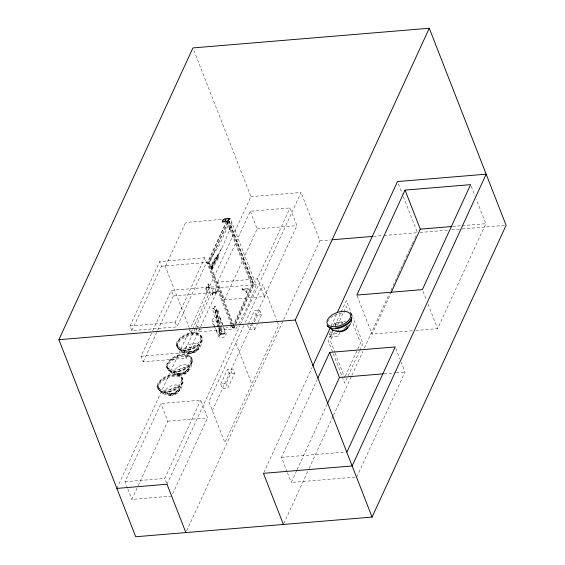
<?xml version="1.0" encoding="UTF-8"?>
<svg xmlns="http://www.w3.org/2000/svg" width="565" height="565" viewBox="0 0 565 565"><rect width="100%" height="100%" fill="white"/><g stroke="black" fill="none" stroke-linecap="round" stroke-linejoin="round"><path stroke-width="0.42" stroke-dasharray="2.83 2.12" d="M216.932 310.192L220.004 333.71L219.672 334L219.262 333.837L218.274 327.778M217.942 327.142L212.44 308.638L213.083 308.13L213.888 308.236L218.881 326.888M213.888 308.236L212.44 308.638M222.137 221.318L222.229 222.144C224.842 222.094 229.27 222.483 229.665 218.867L229.235 218.309C226.784 218.288 222.836 218.154 222.137 221.318L227.688 220.696L229.235 218.309M348.167 325.871L348.167 326.316L348.019 325.44M219.107 327.735L220.922 334.522L220.583 334.77L218.196 327.983M219.319 327.206L214.248 306.964L214.771 306.569L215.717 306.654L219.672 324.48M215.696 306.731L214.248 306.964M221.48 331.62L222.215 331.471L221.508 331.683L220.491 327.389M221.014 333.957L221.748 333.816L221.021 333.993L219.531 328.053M211.981 268.361L212.03 268.869L212.602 268.834L219.065 257.075L218.026 257.845A93.034 49.847 -21.3 0 0 212.235 267.796L211.734 268.905L212.179 268.869L211.119 266.623A1.427 0.763 -21.3 0 1 211.133 266.186L211.381 265.621A93.034 49.847 -21.3 0 1 217.179 255.67C219.051 252.583 219.319 261.623 217.504 255.232M219.262 333.774L220.004 333.71M130.049 325.991L159.648 261.553L204.77 257.795L206.585 262.443L176.986 326.881L131.864 330.638L130.049 325.991L175.171 322.234L204.77 257.795M131.864 330.638L161.463 266.2L159.648 261.553M165.594 266.115L185.694 222.356L185.821 222.751M152.712 330.829L171.308 290.346L214.283 286.773L216.459 292.352L186.196 358.231L143.22 361.812L141.045 356.233L152.345 331.627M143.22 361.812L173.483 295.926L171.308 290.346M222.229 222.144C222.942 218.796 227.038 218.775 229.665 218.867M224.517 221.953L225.809 219.142A0.932 0.699 -65.4 0 1 226.791 219.34L252.35 284.915L232.081 329.056L191.118 332.46L189.515 328.364M224.99 221.911L226.261 219.149M230.965 324.19L207.193 263.219L226.621 220.922L228.917 220.731L253.953 284.958L251.658 285.148L233.698 324.254M231.82 324.028L207.885 262.619L228.154 218.486L230.273 218.443L256.136 284.809A0.911 0.487 -21.3 0 1 256.115 284.944L254.992 288.221A414.202 221.939 -21.3 0 1 238.077 325.03M233.896 325.624L209.488 263.029L228.917 220.731M205.653 289.153L207.984 284.089L208.697 284.026L209.968 287.288L207.638 292.359L206.924 292.416L205.653 289.153L206.366 289.096L208.697 284.026M116.877 488.414L250.902 196.641L193.562 49.565M191.118 332.46L192.199 330.101M192.566 329.31L211.388 288.327L252.35 284.915M186.196 358.231L184.021 352.659L195.321 328.046M195.688 327.255L214.283 286.773M127.528 488.153L125.02 481.726L160.94 403.537L200.688 400.225L207.574 417.888L172.389 494.488M211.967 293.941L213.139 291.385L217.843 290.996L218.267 292.084L212.391 295.029L211.967 293.941L217.843 290.996M217.673 282.196L250.267 211.246L290.014 207.934L296.9 225.597L264.314 296.547L224.559 299.86L217.673 282.196L257.428 278.891L290.014 207.934M201.423 329.628L196.196 330.059L197.171 327.933M212.391 295.029L213.563 292.472L213.139 291.385M171.661 496.084L131.906 499.389L137.768 486.62M138.135 485.822L167.826 421.2L160.94 403.537M224.559 299.86L257.153 228.903L250.267 211.246M246.841 292.529L246.418 291.441L247.873 288.277L242.039 288.757L242.463 289.845L246.841 292.529L248.296 289.365L247.873 288.277M231.615 325.179L230.746 327.071L226.099 327.46M234.524 327.255L232.229 327.446L233.331 325.052M234.984 324.91L233.882 327.305L232.928 324.868M235.351 324.112L253.311 285.007L228.274 220.788L208.845 263.085L232.618 324.056M166.647 483.237L164.775 478.421L200.688 400.225M237.3 326.393L236.128 328.442A0.713 0.381 -21.3 0 1 236.008 328.59L233.726 328.915L254.003 284.781L228.154 218.486M167.007 484.24L239.913 325.532M240.28 324.727L301.032 192.467L250.902 196.641M243.84 325.602L208.895 401.68L224.835 442.579L278.714 325.292L277.111 321.181M245.295 322.431L262.767 284.393L276.794 320.362M220.717 384.122L227.455 369.461L232.829 369.009L234.553 373.444L227.822 388.106L222.448 388.55L220.717 384.122L226.092 383.67L232.829 369.009M248.367 323.936L254.391 310.814L259.766 310.369L261.489 314.797L257.591 323.286M212.348 410.543L266.221 293.256M254.448 321.944L259.766 310.369M254.759 329.459L253.028 325.03L247.661 325.475L249.384 329.904L254.759 329.459L257.237 324.056M186.591 530.973L319.875 240.803L301.032 192.467M263.82 472.538L312.05 367.533M331.196 325.85L336.352 314.627M339.756 332.615L337.983 336.479L330.461 337.107L329.374 334.318L331.147 330.454M333.279 325.821L334.699 322.728L342.221 322.106L343.308 324.896M332.453 330.871L328.067 340.434L344.735 383.19L359.368 351.331M335.017 325.299L340.872 312.558M341.239 311.76L346.359 300.608L350.526 311.301M330.461 337.107L332.947 331.697M334.346 332.291L330.377 340.935L334.812 352.32M337.595 325.214L346.26 306.35L347.849 310.411M337.609 332.142L338.668 329.826M341.507 323.653L342.221 322.106M287.147 471.937L281.462 457.368L317.17 379.631M355.039 477.15L291.25 482.461L296.773 470.44M297.141 469.642L326.958 404.731M345.363 375.958L360.527 342.941L352.285 321.796M359.736 350.533L363.027 343.365L353.09 317.876M283.75 523.656L308.787 469.155M309.154 468.35L333.089 416.25M333.456 415.445L351.494 376.17M351.868 375.365L362.914 351.317M364.383 348.111L389.419 293.609M390.895 290.403L392.732 286.391M393.106 285.593L398.254 274.371M398.629 273.566L403.41 263.149M403.784 262.344L405.988 257.534M406.355 256.736L408.933 251.121M409.307 250.323L411.878 244.709M412.252 243.911L414.456 239.101M414.83 238.296L416.666 234.291M412.252 330.779L372.06 334.12L390.832 293.249M356.783 477.008L405.006 372.024L401.221 362.313M415.748 330.483L437.593 328.668L485.815 223.684L476.302 199.29M212.821 268.439L212.461 267.252L212.885 268.34L211.967 268.799L211.119 266.623M212.673 267.796L211.734 268.234L212.016 267.252A93.034 49.847 -21.3 0 1 217.815 257.301L218.139 256.863M187.312 369.785L187.615 369.249L185.779 371.636L182.001 373.486L176.937 373.691L173.052 372.49M220.202 334.664L220.922 334.522M186.881 370.393L184.797 371.982M224.425 333.371L224.919 331.415L223.38 327.184M347.129 325.913L345.773 327.552M217.928 256.319L217.603 256.757A93.034 49.847 -21.3 0 0 211.811 266.708L211.522 267.69L212.391 267.351M212.737 268.545L212.369 267.386M212.652 268.636L212.285 267.485M348.111 325.56L346.472 327.17M224.46 333.343C223.006 334.953 219.418 336.373 217.97 334.077L215.293 327.601M196.034 349.53L197.503 347.722L195.674 350.102L191.888 351.96L186.831 352.165L182.94 350.964M186.768 371.975C188.237 370.626 188.809 369.623 188.42 369.1M194.685 350.455C199.134 348.266 201.846 343.004 200.893 338.124A12.465 6.681 -21.3 0 0 183.505 336.274A12.465 6.681 -21.3 0 0 182.714 348.626A12.465 6.681 -21.3 0 0 200.893 338.117M175.531 392.159L178.349 389.426L176.471 391.849L172.728 393.664L167.671 393.869L163.786 392.668M346.197 327.368L342.877 329.226M230.026 324.19L231.481 323.463M193.138 351.204L194.925 350.392M183.66 373.776C189.07 371.834 192.912 366.042 192.093 360.293A13.263 7.112 -21.3 0 0 173.582 358.323A13.263 7.112 -21.3 0 0 172.742 371.473A13.263 7.112 -21.3 0 0 192.093 360.293M185.56 372.907L181.711 374.447M169.98 393.897C176.93 393.614 183.173 386.863 181.732 379.828A12.465 6.681 -21.3 0 0 164.344 377.978A12.465 6.681 -21.3 0 0 163.56 390.33A12.465 6.681 -21.3 0 0 181.732 379.821M174.394 393.953C177.7 392.675 179.882 389.921 179.154 389.278M221.642 248.289A413.7 221.671 -21.3 0 1 213.93 263.085L211.974 266.496A0.713 0.381 -21.3 0 1 211.854 266.645L210.526 266.892L211.254 265.628A93.359 50.024 -21.3 0 1 217.066 255.648L217.673 254.815A66.395 35.574 -21.3 0 0 221.635 248.289A414.307 221.996 -21.3 0 0 230.838 226.275L231.982 222.829L229.849 222.836M193.173 351.246L189.141 352.193M183.279 372.773L179.253 373.719M173.985 392.908C172.855 394.476 165.842 392.972 170.072 393.876M165.905 265.656L165.87 265.72A0.925 0.692 -65.4 0 0 165.545 266.892L189.197 327.545M211.345 266.673L211.741 266.525A1.773 0.953 -21.3 0 0 212.059 266.129L218.062 255.076M191.493 351.734L188.682 352.002M181.902 374.341L176.916 374.786L172.678 373.472M172.636 394.518L169.38 394.787L167.544 393.925M225.103 218.895L223.217 219.849L222.094 221.798C224.708 221.748 229.136 222.137 229.531 218.521L225.103 218.895L225.237 219.241M180.157 374.63C177.968 374.616 176.986 374.376 176.81 373.755M226.191 218.98L185.793 222.476M257.153 228.903L296.9 225.597M452.607 226.452L461.351 225.725M462.219 225.647L485.815 223.684M319.875 240.803L330.419 239.927M373.472 236.34L383.141 235.541M384.016 235.464L417.401 232.688L402.534 194.551M420.042 232.469L448.144 230.124M451.654 229.835L461.315 229.03M462.191 228.959L504.347 225.449M161.463 266.2L206.585 262.443M207.885 262.619L208.965 262.471L209.551 261.284A93.359 50.024 -21.3 0 1 215.371 251.298L215.971 250.465A66.395 35.574 -21.3 0 0 219.94 243.939A414.307 221.996 -21.3 0 0 229.143 221.925L230.266 218.648A0.911 0.487 -21.3 0 0 230.287 218.514L230.273 218.443M207.193 263.219L209.488 263.029M209.58 266.97L210.526 266.892M209.968 287.288L209.255 287.345L207.984 284.089M254.003 284.781L256.122 284.732M242.463 289.845L248.296 289.365M213.563 292.472L218.267 292.084M173.483 295.926L216.459 292.352M261.489 314.797L256.122 315.242L254.391 310.814M329.374 334.318L336.895 333.689L337.983 336.479M141.045 356.233L184.021 352.659M234.553 373.444L229.185 373.889L227.455 369.461M384.038 373.776L395.394 372.829M396.27 372.752L405.006 372.024M167.826 421.2L207.574 417.888M281.462 457.368L347.002 451.908M125.02 481.726L164.775 478.421M228.472 218.966L229.319 219.884L229.411 218.535M178.787 373.529C184.939 374.157 192.827 366.989 191.005 359.651A12.465 6.681 -21.3 0 0 173.617 357.8A12.465 6.681 -21.3 0 0 172.826 370.153A12.465 6.681 -21.3 0 0 191.005 359.644M189.148 352.165L187.488 351.734L188.06 351.917M179.26 373.691L177.601 373.26L178.173 373.451M211.967 268.799L210.95 266.581M182.573 351.946C191.217 356.699 203.548 348.76 201.98 338.76A13.263 7.112 -21.3 0 0 183.47 336.797A13.263 7.112 -21.3 0 0 182.629 349.947A13.263 7.112 -21.3 0 0 201.98 338.76M163.412 393.65C172.064 398.403 184.388 390.464 182.82 380.464A13.263 7.112 -21.3 0 0 164.316 378.501A13.263 7.112 -21.3 0 0 163.476 391.651A13.263 7.112 -21.3 0 0 182.82 380.464M177.474 345.646L179.804 348.753L181.972 350.413M177.05 346.769L179.147 349.53L181.549 351.366M167.579 367.172L169.917 370.28L172.085 371.94M167.155 368.295L169.26 371.057L171.661 372.893M158.313 387.35L160.651 390.457L162.819 392.117M157.889 388.473L159.987 391.234L162.388 393.07M219.531 336.26C218.81 334.346 223.938 331.415 225.336 334.197C223.655 332.277 219.771 334.713 219.51 335.984M181.386 350.074L183.47 351.261M180.892 350.992L183.152 352.278M171.499 371.608L173.582 372.787M171.004 372.519L173.264 373.804M162.226 391.778L164.309 392.965M161.738 392.696L163.998 393.982M242.039 288.757L246.418 291.441M198.386 326.937L197.072 326.132L197.496 327.22M186.697 352.221C187.05 355.194 200.526 349.827 198.308 347.567M205.978 262.315L206.515 263.481M214.961 326.796L212.624 321.146C214.128 323.328 220.682 320.51 220.068 318.166L223.076 326.365M213.965 325.327C211.508 322.742 211.43 318.257 215.343 317.29C216.889 316.697 219.481 316.231 220.406 318.053L222.808 324.6M214.305 326.132L218.627 336.592C220.498 339.509 226.847 337.051 226.106 333.597L223.104 325.419M471.231 186.273L475.031 196.034M398.424 183.999L402.216 193.739M423.008 291.257L426.497 300.199M428.079 304.267L437.593 328.668M395.853 348.548L399.956 359.072M357.151 295.898L372.06 334.12M334.699 322.728L335.787 325.518M335.13 353.132L344.643 377.533M257.428 278.891L264.314 296.547M226.621 220.922L251.658 285.148M222.864 220.76L222.702 220.082M212.193 267.577L212.588 268.7M232.137 324.84L233.726 328.915M231.283 325.002L232.229 327.446M287.465 472.75L291.25 482.461M235.831 343.04L251.778 383.939M206.366 289.096L207.638 292.359M226.092 383.67L227.822 388.106M195.773 328.971L196.196 330.059M175.171 322.234L176.986 326.881M127.838 488.951L131.906 499.389M216.727 311.308L220.294 326.542M220.428 327.87L221.748 333.816M218.189 310.962L221.212 326.344M221.381 327.199L222.215 331.471M215.456 310.475L218.132 326.916M327.608 321.732A13.016 6.971 -21.3 0 1 333.668 315.8M334.395 315.397A13.016 6.971 -21.3 0 1 344.622 312.706M335.052 325.595A8.136 4.358 -21.3 0 1 345.731 321.315M156.971 386.079C159.796 398.184 181.563 389.575 183.109 380.167C180.32 367.97 158.412 376.876 156.971 386.079M166.237 365.908C169.062 378.006 190.836 369.397 192.382 359.99C189.558 347.892 167.784 356.494 166.237 365.908M176.125 344.375C178.95 356.48 200.723 347.871 202.27 338.463C199.445 326.365 177.671 334.967 176.125 344.375M229.482 229.115L229.482 229.63L230.725 226.219L230.52 226.509A10.41 5.579 -21.3 0 0 229.51 228.839L229.482 229.115M208.937 285.735L208.273 287.182L208.895 287.839L208.937 285.735M163.949 392.385A13.016 6.971 -21.3 0 0 182.926 381.41A13.016 6.971 -21.3 0 0 164.775 379.482A13.016 6.971 -21.3 0 0 163.949 392.385M168.582 394.949A8.136 4.358 -21.3 0 0 180.454 388.084A8.136 4.358 -21.3 0 0 169.097 386.884A8.136 4.358 -21.3 0 0 168.582 394.949M170.171 395.429A6.257 3.355 -21.3 0 0 179.296 390.154A6.257 3.355 -21.3 0 0 170.566 389.229A6.257 3.355 -21.3 0 0 170.171 395.429M183.102 350.681A13.016 6.971 -21.3 0 0 202.086 339.706A13.016 6.971 -21.3 0 0 183.929 337.778A13.016 6.971 -21.3 0 0 183.102 350.681M187.742 353.245A8.136 4.358 -21.3 0 0 199.607 346.38A8.136 4.358 -21.3 0 0 188.258 345.18A8.136 4.358 -21.3 0 0 187.742 353.245M189.332 353.718A6.257 3.355 -21.3 0 0 198.456 348.45A6.257 3.355 -21.3 0 0 189.727 347.517A6.257 3.355 -21.3 0 0 189.332 353.718M173.215 372.208A13.016 6.971 -21.3 0 0 192.199 361.233A13.016 6.971 -21.3 0 0 174.041 359.312A13.016 6.971 -21.3 0 0 173.215 372.208M177.855 374.772A8.136 4.358 -21.3 0 0 189.72 367.907A8.136 4.358 -21.3 0 0 178.363 366.706A8.136 4.358 -21.3 0 0 177.855 374.772M179.444 375.252A6.257 3.355 -21.3 0 0 188.562 369.976A6.257 3.355 -21.3 0 0 179.84 369.051A6.257 3.355 -21.3 0 0 179.444 375.252M215.759 310.75A0.749 0.466 -8.3 0 0 216.939 310.312A0.749 0.466 -8.3 0 0 215.887 309.938A0.749 0.466 -8.3 0 0 215.759 310.75M217.038 311.633A0.749 0.544 -12.1 0 0 218.203 311.103A0.749 0.544 -12.1 0 0 217.137 310.672A0.749 0.544 -12.1 0 0 217.038 311.633"/><path stroke-width="0.85" d="M351.063 322.453L351.55 320.638M58.894 339.699L192.919 47.919L429.273 28.25L506.106 225.301L372.081 517.081L135.727 536.75L58.894 339.699L295.255 320.023L429.273 28.25M312.784 365.929L330.094 328.251M337.453 312.219L397.47 181.563L486.175 174.182L352.15 465.956L263.445 473.336L283.383 524.461M317.904 378.027L329.685 352.383L395.225 346.931L347.002 451.908M405.056 190.101L356.84 295.085L422.373 289.626L470.596 184.649L405.056 190.101L420.282 229.143L391.199 292.451M327.326 403.926L339.473 377.484L329.685 352.383M350.582 323.717L348.88 326.337M420.282 229.143L451.739 226.523M332.178 239.779L372.596 236.417M339.473 377.484L383.162 373.846M116.877 488.414L167.007 484.24L185.857 532.576M336.034 331.189L332.305 329.967M331.288 329.388L332.891 330.299M350.356 312.586L351.614 314.239M295.255 320.023L372.081 517.081M351.698 314.451L352.009 316.372M351.628 317.452A13.263 7.112 -21.3 0 1 350.328 320.284M349.784 320.991A13.263 7.112 -21.3 0 1 335.363 327.99M331.464 327.841A13.263 7.112 -21.3 0 1 327.079 325.341M347.927 327.446A6.257 3.355 -21.3 0 1 342.793 331.281A6.257 3.355 -21.3 0 1 336.973 330.963M351.826 317.728A13.016 6.971 -21.3 0 1 340.589 327.735A13.016 6.971 -21.3 0 1 327.361 325.588M348.16 326.987A8.136 4.358 -21.3 0 1 335.921 330.913M332.453 326.648A12.465 6.681 -21.3 0 0 350.632 316.139A12.465 6.681 -21.3 0 0 333.244 314.295A12.465 6.681 -21.3 0 0 332.453 326.648"/></g></svg>
